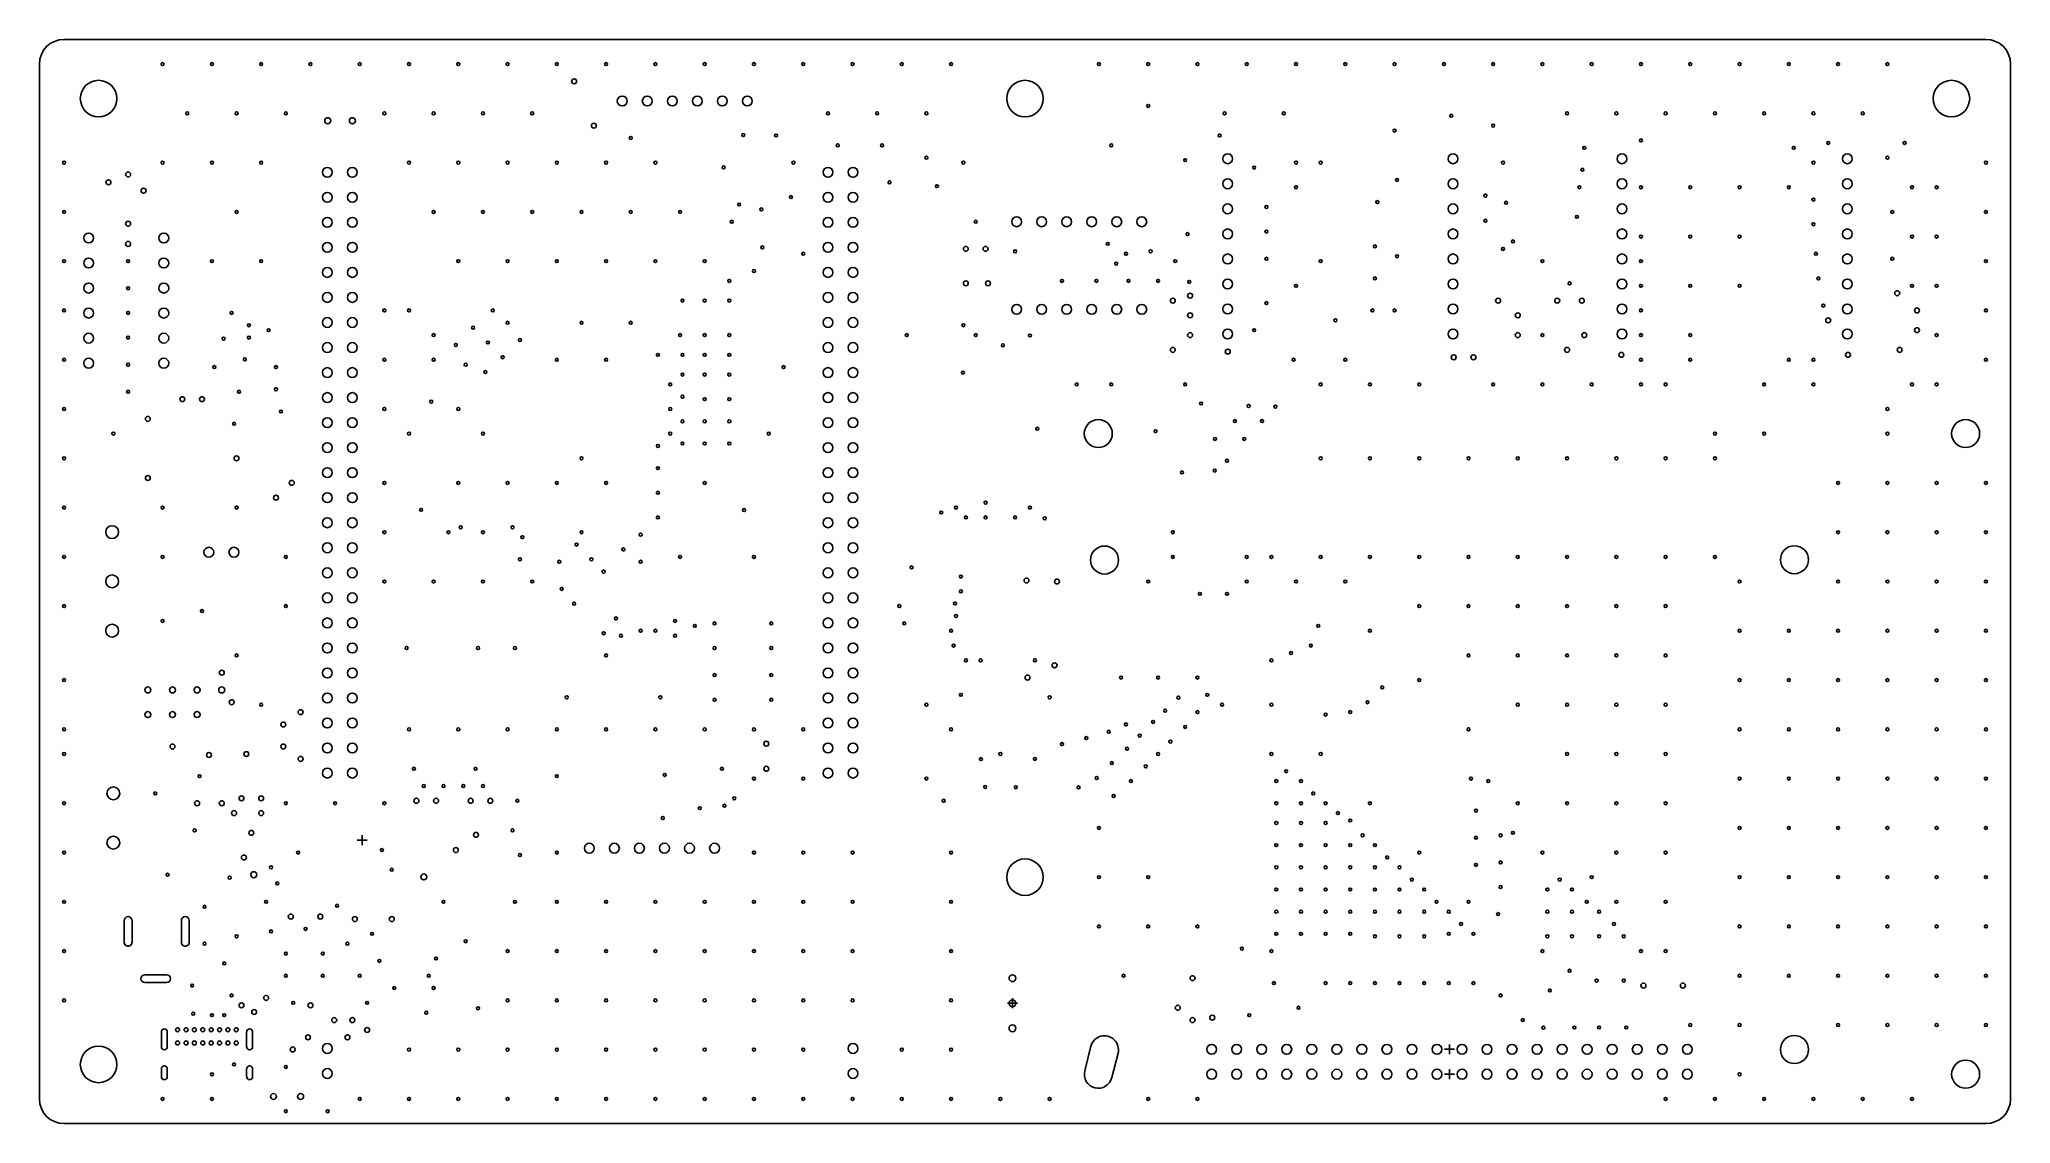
# Model space of a CAD drawing. Header units: inches. Extents: x 0 to 200, y 0 to 110.
import ezdxf

# ---------------------------------------------------------------- set-up
doc = ezdxf.new("R2010")
doc.units = ezdxf.units.IN
for name, color, linetype in [('Board', 216, 'Continuous'), ('Bottom Component Center', 56, 'Continuous'), ('Pad Holes', 156, 'Continuous'), ('Top Component Center', 76, 'Continuous'), ('Via Holes', 16, 'Continuous')]:
    doc.layers.add(name, color=color, linetype=linetype)

# ---------------------------------------------------------------- blocks, each defined once
blk = doc.blocks.new('TP_TH061_B_238')
at = {"layer": 'Pad Holes'}
blk.add_circle((0, 0), 0.305, dxfattribs=at)
blk = doc.blocks.new('TP_TH061_B_239')
at = {"layer": 'Pad Holes'}
blk.add_circle((0, 0), 0.305, dxfattribs=at)
blk = doc.blocks.new('TP_TH061_242')
at = {"layer": 'Pad Holes'}
blk.add_circle((0, 0), 0.305, dxfattribs=at)
blk = doc.blocks.new('TP_TH061_243')
at = {"layer": 'Pad Holes'}
blk.add_circle((0, 0), 0.305, dxfattribs=at)
blk = doc.blocks.new('TP_TH061_244')
at = {"layer": 'Pad Holes'}
blk.add_circle((0, 0), 0.305, dxfattribs=at)
blk = doc.blocks.new('TP_TH061_262')
at = {"layer": 'Pad Holes'}
blk.add_circle((0, 0), 0.305, dxfattribs=at)
blk = doc.blocks.new('TP_TH061_263')
at = {"layer": 'Pad Holes'}
blk.add_circle((0, 0), 0.305, dxfattribs=at)
blk = doc.blocks.new('TP_TH061_264')
at = {"layer": 'Pad Holes'}
blk.add_circle((0, 0), 0.305, dxfattribs=at)
blk = doc.blocks.new('CONN_DC_JACK_RA_265')
at = {"layer": 'Pad Holes'}
for p, q in [((1.1, 6.75), (-1.1, 6.75)), ((-1.1, 5.95), (1.1, 5.95)), ((4.4, 4.45), (4.4, 2.25)), ((5.2, 2.25), (5.2, 4.45)), ((1.1, 0.95), (-1.1, 0.95)), ((-1.1, 0.15), (1.1, 0.15))]:
    blk.add_line(p, q, dxfattribs=at)
for centre, start, end in [((-1.1, 6.35), 90, 270), ((1.1, 6.35), 270, 90), ((4.8, 4.45), 0, 180), ((4.8, 2.25), 180, 0), ((-1.1, 0.55), 90, 270), ((1.1, 0.55), 270, 90)]:
    blk.add_arc(centre, 0.4, start, end, dxfattribs=at)
blk = doc.blocks.new('CONN_TERM_BLOCK_2POS_5___M____1_267')
at = {"layer": 'Pad Holes'}
for centre in [(-2.5, 0), (2.5, 0)]:
    blk.add_circle(centre, 0.65, dxfattribs=at)
blk = doc.blocks.new('SOT_223_B_272')
at = {"layer": 'Bottom Component Center'}
for p, q in [((-0.499999, 0), (0.499999, 0)), ((0, -0.499999), (0, 0.499999))]:
    blk.add_line(p, q, dxfattribs=at)
blk = doc.blocks.new('TP_TH061_273')
at = {"layer": 'Pad Holes'}
blk.add_circle((0, 0), 0.305, dxfattribs=at)
blk = doc.blocks.new('CONN_SKT_01X08_100MIL_274')
at = {"layer": 'Pad Holes'}
for centre in [(-8.89, 0), (-6.35, 0), (-3.81, 0), (-1.27, 0), (1.27, 0), (3.81, 0), (6.35, 0), (8.89, 0)]:
    blk.add_circle(centre, 0.5, dxfattribs=at)
blk = doc.blocks.new('CONN_SKT_01X08_100MIL_275')
at = {"layer": 'Pad Holes'}
for centre in [(-8.89, 0), (-6.35, 0), (-3.81, 0), (-1.27, 0), (1.27, 0), (3.81, 0), (6.35, 0), (8.89, 0)]:
    blk.add_circle(centre, 0.5, dxfattribs=at)
blk = doc.blocks.new('CONN_SKT_01X08_100MIL_276')
at = {"layer": 'Pad Holes'}
for centre in [(-8.89, 0), (-6.35, 0), (-3.81, 0), (-1.27, 0), (1.27, 0), (3.81, 0), (6.35, 0), (8.89, 0)]:
    blk.add_circle(centre, 0.5, dxfattribs=at)
blk = doc.blocks.new('CONN_SKT_01X08_100MIL_277')
at = {"layer": 'Pad Holes'}
for centre in [(-8.89, 0), (-6.35, 0), (-3.81, 0), (-1.27, 0), (1.27, 0), (3.81, 0), (6.35, 0), (8.89, 0)]:
    blk.add_circle(centre, 0.5, dxfattribs=at)
blk = doc.blocks.new('TP_TH061_B_285')
at = {"layer": 'Pad Holes'}
blk.add_circle((0, 0), 0.305, dxfattribs=at)
blk = doc.blocks.new('TP_TH061_B_286')
at = {"layer": 'Pad Holes'}
blk.add_circle((0, 0), 0.305, dxfattribs=at)
blk = doc.blocks.new('CONN_SKT_01X06_100MIL_288')
at = {"layer": 'Pad Holes'}
for centre in [(-6.35, 0), (-3.81, 0), (-1.27, 0), (1.27, 0), (3.81, 0), (6.35, 0)]:
    blk.add_circle(centre, 0.5, dxfattribs=at)
blk = doc.blocks.new('CONN_SKT_01X06_100MIL_289')
at = {"layer": 'Pad Holes'}
for centre in [(-6.35, 0), (-3.81, 0), (-1.27, 0), (1.27, 0), (3.81, 0), (6.35, 0)]:
    blk.add_circle(centre, 0.5, dxfattribs=at)
blk = doc.blocks.new('CONN_SKT_01X06_100MIL_290')
at = {"layer": 'Pad Holes'}
for centre in [(-6.35, 0), (-3.81, 0), (-1.27, 0), (1.27, 0), (3.81, 0), (6.35, 0)]:
    blk.add_circle(centre, 0.5, dxfattribs=at)
blk = doc.blocks.new('CONN_SKT_01X06_100MIL_291')
at = {"layer": 'Pad Holes'}
for centre in [(-6.35, 0), (-3.81, 0), (-1.27, 0), (1.27, 0), (3.81, 0), (6.35, 0)]:
    blk.add_circle(centre, 0.5, dxfattribs=at)
blk = doc.blocks.new('CONN_SKT_01X06_100MIL_292')
at = {"layer": 'Pad Holes'}
for centre in [(-6.35, 0), (-3.81, 0), (-1.27, 0), (1.27, 0), (3.81, 0), (6.35, 0)]:
    blk.add_circle(centre, 0.5, dxfattribs=at)
blk = doc.blocks.new('MP_M_H____M2_5_0_45___LOOSE_FIT_295')
at = {"layer": 'Pad Holes'}
blk.add_circle((0, 0), 1.42, dxfattribs=at)
blk = doc.blocks.new('MP_M_H____M2_5_0_45___LOOSE_FIT_296')
at = {"layer": 'Pad Holes'}
blk.add_circle((0, 0), 1.42, dxfattribs=at)
blk = doc.blocks.new('P_CONN_HDR_1ROW_6POS_RA_100MIL_297')
at = {"layer": 'Pad Holes'}
for centre in [(-6.35, 0), (-3.81, 0), (-1.27, 0), (1.27, 0), (3.81, 0), (6.35, 0)]:
    blk.add_circle(centre, 0.5, dxfattribs=at)
blk = doc.blocks.new('MP_M_H_____4_40_LOOSE_FIT_310')
at = {"layer": 'Pad Holes'}
blk.add_circle((0, 0), 1.85, dxfattribs=at)
blk = doc.blocks.new('MP_M_H_____4_40_LOOSE_FIT_311')
at = {"layer": 'Pad Holes'}
blk.add_circle((0, 0), 1.85, dxfattribs=at)
blk = doc.blocks.new('MP_M_H_____4_40_LOOSE_FIT_312')
at = {"layer": 'Pad Holes'}
blk.add_circle((0, 0), 1.85, dxfattribs=at)
blk = doc.blocks.new('MP_M_H_____4_40_LOOSE_FIT_313')
at = {"layer": 'Pad Holes'}
blk.add_circle((0, 0), 1.85, dxfattribs=at)
blk = doc.blocks.new('MP_M_H_____4_40_LOOSE_FIT_314')
at = {"layer": 'Pad Holes'}
blk.add_circle((0, 0), 1.85, dxfattribs=at)
blk = doc.blocks.new('MP_M_H____M2_5_0_45___LOOSE_FIT_315')
at = {"layer": 'Pad Holes'}
blk.add_circle((0, 0), 1.42, dxfattribs=at)
blk = doc.blocks.new('MP_M_H____M2_5_0_45___LOOSE_FIT_316')
at = {"layer": 'Pad Holes'}
blk.add_circle((0, 0), 1.42, dxfattribs=at)
blk = doc.blocks.new('MP_M_H____M2_5_0_45___LOOSE_FIT_317')
at = {"layer": 'Pad Holes'}
blk.add_circle((0, 0), 1.42, dxfattribs=at)
blk = doc.blocks.new('MP_M_H____M2_5_0_45___LOOSE_FIT_318')
at = {"layer": 'Pad Holes'}
blk.add_circle((0, 0), 1.42, dxfattribs=at)
blk = doc.blocks.new('FP_USB4085_GF_A_MFG_320')
at = {"layer": 'Pad Holes'}
for p, q in [((-4.62, 3.8), (-4.62, 2.29)), ((-4.03, 2.29), (-4.03, 3.8)), ((4.02, 3.8), (4.02, 2.29)), ((4.62, 2.29), (4.62, 3.8)), ((-4.62, 0.06), (-4.62, -0.74)), ((-4.03, -0.74), (-4.03, 0.06)), ((4.02, 0.06), (4.02, -0.74)), ((4.62, -0.74), (4.62, 0.06))]:
    blk.add_line(p, q, dxfattribs=at)
for centre in [(-2.98, 4.02), (-2.12, 4.02), (-1.28, 4.02), (-0.43, 4.02), (0.43, 4.02), (1.28, 4.02), (2.12, 4.02), (2.97, 4.02), (-2.98, 2.68), (-2.12, 2.68), (-1.28, 2.68), (-0.43, 2.68), (0.43, 2.68), (1.28, 2.68), (2.12, 2.68), (2.97, 2.68)]:
    blk.add_circle(centre, 0.2, dxfattribs=at)
for centre, start, end in [((-4.33, 3.8), 0, 180), ((4.33, 3.8), 0, 180), ((-4.33, 2.29), 180, 0), ((4.33, 2.29), 180, 0), ((-4.33, 0.06), 0, 180), ((4.33, 0.06), 0, 180), ((-4.33, -0.74), 180, 0), ((4.33, -0.74), 180, 0)]:
    blk.add_arc(centre, 0.3, start, end, dxfattribs=at)
blk = doc.blocks.new('CONN_HDR_2POS_100MILS_TH_323')
at = {"layer": 'Pad Holes'}
for centre in [(-1.27, 0), (1.27, 0)]:
    blk.add_circle(centre, 0.5, dxfattribs=at)
blk = doc.blocks.new('TP_TH061_339')
at = {"layer": 'Pad Holes'}
blk.add_circle((0, 0), 0.305, dxfattribs=at)
blk = doc.blocks.new('CONN_TERM_BLOCK_3POS_5___M____1_343')
at = {"layer": 'Pad Holes'}
for centre in [(-5, 0), (0, 0), (5, 0)]:
    blk.add_circle(centre, 0.65, dxfattribs=at)
blk = doc.blocks.new('R_POT_TH_TOP_344')
at = {"layer": 'Pad Holes'}
for centre in [(0.01, 2.54), (0.01, 0), (0.01, -2.54)]:
    blk.add_circle(centre, 0.35, dxfattribs=at)
at = {"layer": 'Top Component Center'}
for p, q in [((0.5, 0), (-0.5, 0)), ((0, 0.5), (0, -0.5))]:
    blk.add_line(p, q, dxfattribs=at)
blk = doc.blocks.new('CONN_SKT_20POS_100MIL_345')
at = {"layer": 'Pad Holes'}
for centre in [(-24.13, 0), (-21.59, 0), (-19.05, 0), (-16.51, 0), (-13.97, 0), (-11.43, 0), (-8.89, 0), (-6.35, 0), (-3.81, 0), (-1.27, 0), (1.27, 0), (3.81, 0), (6.35, 0), (8.89, 0), (11.43, 0), (13.97, 0), (16.51, 0), (19.05, 0), (21.59, 0), (24.13, 0)]:
    blk.add_circle(centre, 0.5, dxfattribs=at)
at = {"layer": 'Top Component Center'}
for p, q in [((0.5, 0), (-0.5, 0)), ((0, 0.5), (0, -0.5))]:
    blk.add_line(p, q, dxfattribs=at)
blk = doc.blocks.new('CONN_SKT_20POS_100MIL_346')
at = {"layer": 'Pad Holes'}
for centre in [(-24.13, 0), (-21.59, 0), (-19.05, 0), (-16.51, 0), (-13.97, 0), (-11.43, 0), (-8.89, 0), (-6.35, 0), (-3.81, 0), (-1.27, 0), (1.27, 0), (3.81, 0), (6.35, 0), (8.89, 0), (11.43, 0), (13.97, 0), (16.51, 0), (19.05, 0), (21.59, 0), (24.13, 0)]:
    blk.add_circle(centre, 0.5, dxfattribs=at)
at = {"layer": 'Top Component Center'}
for p, q in [((-0.5, 0), (0.5, 0)), ((0, -0.5), (0, 0.5))]:
    blk.add_line(p, q, dxfattribs=at)
blk = doc.blocks.new('TP_TH061_347')
at = {"layer": 'Pad Holes'}
blk.add_circle((0, 0), 0.305, dxfattribs=at)
blk = doc.blocks.new('CONN_HEAD02X25_100MIL_350')
at = {"layer": 'Pad Holes'}
for centre in [(-30.48, 1.27), (-27.94, 1.27), (-25.4, 1.27), (-22.86, 1.27), (-20.32, 1.27), (-17.78, 1.27), (-15.24, 1.27), (-12.7, 1.27), (-10.16, 1.27), (-7.62, 1.27), (-5.08, 1.27), (-2.54, 1.27), (0, 1.27), (2.54, 1.27), (5.08, 1.27), (7.62, 1.27), (10.16, 1.27), (12.7, 1.27), (15.24, 1.27), (17.78, 1.27), (20.32, 1.27), (22.86, 1.27), (25.4, 1.27), (27.94, 1.27), (30.48, 1.27), (-30.48, -1.27), (-27.94, -1.27), (-25.4, -1.27), (-22.86, -1.27), (-20.32, -1.27), (-17.78, -1.27), (-15.24, -1.27), (-12.7, -1.27), (-10.16, -1.27), (-7.62, -1.27), (-5.08, -1.27), (-2.54, -1.27), (0, -1.27), (2.54, -1.27), (5.08, -1.27), (7.62, -1.27), (10.16, -1.27), (12.7, -1.27), (15.24, -1.27), (17.78, -1.27), (20.32, -1.27), (22.86, -1.27), (25.4, -1.27), (27.94, -1.27), (30.48, -1.27)]:
    blk.add_circle(centre, 0.5, dxfattribs=at)
blk = doc.blocks.new('CONN_HEAD02X25_100MIL_351')
at = {"layer": 'Pad Holes'}
for centre in [(-30.48, 1.27), (-27.94, 1.27), (-25.4, 1.27), (-22.86, 1.27), (-20.32, 1.27), (-17.78, 1.27), (-15.24, 1.27), (-12.7, 1.27), (-10.16, 1.27), (-7.62, 1.27), (-5.08, 1.27), (-2.54, 1.27), (0, 1.27), (2.54, 1.27), (5.08, 1.27), (7.62, 1.27), (10.16, 1.27), (12.7, 1.27), (15.24, 1.27), (17.78, 1.27), (20.32, 1.27), (22.86, 1.27), (25.4, 1.27), (27.94, 1.27), (30.48, 1.27), (-30.48, -1.27), (-27.94, -1.27), (-25.4, -1.27), (-22.86, -1.27), (-20.32, -1.27), (-17.78, -1.27), (-15.24, -1.27), (-12.7, -1.27), (-10.16, -1.27), (-7.62, -1.27), (-5.08, -1.27), (-2.54, -1.27), (0, -1.27), (2.54, -1.27), (5.08, -1.27), (7.62, -1.27), (10.16, -1.27), (12.7, -1.27), (15.24, -1.27), (17.78, -1.27), (20.32, -1.27), (22.86, -1.27), (25.4, -1.27), (27.94, -1.27), (30.48, -1.27)]:
    blk.add_circle(centre, 0.5, dxfattribs=at)
blk = doc.blocks.new('CONN_SKT_2POS_100MILS_TH_352')
at = {"layer": 'Pad Holes'}
for centre in [(-1.27, 0), (1.27, 0)]:
    blk.add_circle(centre, 0.5, dxfattribs=at)
blk = doc.blocks.new('CONN_SKT_2POS_100MILS_TH_353')
at = {"layer": 'Pad Holes'}
for centre in [(-1.27, 0), (1.27, 0)]:
    blk.add_circle(centre, 0.5, dxfattribs=at)

msp = doc.modelspace()

# ---------------------------------------------------------------- linework, layer by layer
at = {"layer": 'Board'}
for p, q in [((2.5, 110), (197.5, 110)), ((0, 107.5), (0, 2.5)), ((200, 2.5), (200, 107.5)), ((2.5, 0), (197.5, 0))]:
    msp.add_line(p, q, dxfattribs=at)
for centre, start, end in [((2.5, 107.5), 90, 180), ((197.5, 107.5), 0, 90), ((2.5, 2.5), 180, 270), ((197.5, 2.5), 270, 0)]:
    msp.add_arc(centre, 2.5, start, end, dxfattribs=at)
at = {"layer": 'Pad Holes'}
for p, q in [((106.68, 7.84), (106.06, 5.36)), ((108.82, 4.66), (109.44, 7.14))]:
    msp.add_line(p, q, dxfattribs=at)
for centre, start, end in [((108.06, 7.49), 345.8, 165.8), ((107.44, 5.01), 165.8, 345.8)]:
    msp.add_arc(centre, 1.42, start, end, dxfattribs=at)
at = {"layer": 'Via Holes'}
for centre, radius in [((12.5, 107.5), 0.15), ((17.5, 107.5), 0.15), ((22.5, 107.5), 0.15), ((27.5, 107.5), 0.15), ((32.5, 107.5), 0.15), ((37.5, 107.5), 0.15), ((42.5, 107.5), 0.15), ((47.5, 107.5), 0.15), ((52.5, 107.5), 0.15), ((57.5, 107.5), 0.15), ((62.5, 107.5), 0.15), ((67.5, 107.5), 0.15), ((72.5, 107.5), 0.15), ((77.5, 107.5), 0.15), ((82.5, 107.5), 0.15), ((87.5, 107.5), 0.15), ((92.5, 107.5), 0.15), ((107.5, 107.5), 0.15), ((112.5, 107.5), 0.15), ((117.5, 107.5), 0.15), ((122.5, 107.5), 0.15), ((127.5, 107.5), 0.15), ((132.5, 107.5), 0.15), ((137.5, 107.5), 0.15), ((142.5, 107.5), 0.15), ((147.5, 107.5), 0.15), ((152.5, 107.5), 0.15), ((157.5, 107.5), 0.15), ((162.5, 107.5), 0.15), ((167.5, 107.5), 0.15), ((172.5, 107.5), 0.15), ((177.5, 107.5), 0.15), ((182.5, 107.5), 0.15), ((187.5, 107.5), 0.15), ((54.25, 105.75), 0.25), ((15, 102.5), 0.15), ((20, 102.5), 0.15), ((25, 102.5), 0.15), ((35, 102.5), 0.15), ((40, 102.5), 0.15), ((45, 102.5), 0.15), ((50, 102.5), 0.15), ((80, 102.5), 0.15), ((85, 102.5), 0.15), ((90, 102.5), 0.15), ((112.5, 103.25), 0.15), ((120.25, 102.5), 0.15), ((126.25, 102.5), 0.15), ((143.25, 102.25), 0.15), ((155, 102.5), 0.15), ((160, 102.5), 0.15), ((165, 102.5), 0.15), ((170, 102.5), 0.15), ((175, 102.5), 0.15), ((180, 102.5), 0.15), ((185, 102.5), 0.15), ((56.25, 101.25), 0.25), ((60, 100), 0.15), ((71.41, 100.3), 0.15), ((74.75, 100.25), 0.15), ((119.75, 100.25), 0.15), ((137.5, 100.75), 0.15), ((147.5, 101.25), 0.15), ((81, 99.25), 0.15), ((85.5, 99.25), 0.15), ((90, 98), 0.15), ((108.75, 99.25), 0.15), ((156.75, 99), 0.15), ((162.5, 99.75), 0.15), ((178, 99), 0.15), ((181.5, 99.5), 0.15), ((187.5, 98), 0.15), ((189.25, 99.5), 0.15), ((2.5, 97.5), 0.15), ((9, 96.3), 0.25), ((12.5, 97.5), 0.15), ((17.5, 97.5), 0.15), ((22.5, 97.5), 0.15), ((37.5, 97.5), 0.15), ((42.5, 97.5), 0.15), ((47.5, 97.5), 0.15), ((52.5, 97.5), 0.15), ((57.5, 97.5), 0.15), ((62.5, 97.5), 0.15), ((69.42, 97.02), 0.15), ((76.5, 97.5), 0.15), ((93.75, 97.5), 0.15), ((116.25, 97.75), 0.15), ((123.25, 97), 0.15), ((127.5, 97.5), 0.15), ((130, 97.5), 0.15), ((148.5, 97.5), 0.15), ((156.56, 96.78), 0.15), ((180, 97.5), 0.15), ((197.5, 97.5), 0.15), ((7, 95.5), 0.25), ((10.57, 94.66), 0.25), ((76.25, 94), 0.15), ((86.25, 95.5), 0.15), ((91.07, 95.11), 0.15), ((127.5, 95), 0.15), ((137.75, 95.75), 0.15), ((146.71, 94.15), 0.15), ((156.25, 95), 0.15), ((162.5, 95), 0.15), ((167.5, 95), 0.15), ((172.5, 95), 0.15), ((177.5, 95), 0.15), ((190, 95), 0.15), ((192.5, 95), 0.15), ((2.5, 92.5), 0.15), ((20, 92.5), 0.15), ((40, 92.5), 0.15), ((45, 92.5), 0.15), ((50, 92.5), 0.15), ((55, 92.5), 0.15), ((60, 92.5), 0.15), ((65, 92.5), 0.15), ((71, 93.25), 0.15), ((73.25, 92.75), 0.15), ((124.5, 93), 0.15), ((135.75, 93.5), 0.15), ((148.81, 93.43), 0.15), ((156, 92), 0.15), ((180, 93.75), 0.15), ((188, 92.5), 0.15), ((197.5, 92.5), 0.15), ((9, 91.3), 0.25), ((70.25, 91.5), 0.15), ((95, 91.5), 0.15), ((116.5, 90.25), 0.15), ((124.5, 90.5), 0.15), ((146.72, 91.6), 0.15), ((162.5, 90), 0.15), ((167.5, 90), 0.15), ((172.5, 90), 0.15), ((180, 91.25), 0.15), ((190, 90), 0.15), ((192.5, 90), 0.15), ((9, 89.25), 0.25), ((73.35, 88.9), 0.15), ((77.5, 88.25), 0.15), ((94, 88.75), 0.25), ((96, 88.75), 0.25), ((99, 88.5), 0.15), ((108.4, 89.26), 0.15), ((110.25, 88.25), 0.15), ((112.75, 88.5), 0.15), ((135.5, 89), 0.15), ((137.75, 88), 0.15), ((148.5, 88.75), 0.15), ((149.5, 89.5), 0.15), ((180.25, 88.25), 0.15), ((2.5, 87.5), 0.15), ((9, 87.5), 0.15), ((17.5, 87.5), 0.15), ((22.5, 87.5), 0.15), ((42.5, 87.5), 0.15), ((47.5, 87.5), 0.15), ((52.5, 87.5), 0.15), ((57.5, 87.5), 0.15), ((62.5, 87.5), 0.15), ((67.5, 87.5), 0.15), ((72.5, 86.5), 0.15), ((109.25, 87.25), 0.15), ((115.25, 87.5), 0.15), ((124.5, 87.75), 0.15), ((130, 87.5), 0.15), ((152.5, 87.5), 0.15), ((162.5, 87.5), 0.15), ((188, 87.75), 0.15), ((197.5, 87.5), 0.15), ((9, 84.75), 0.15), ((70, 85.5), 0.15), ((94, 85.25), 0.25), ((96.25, 85.25), 0.25), ((103.75, 85.5), 0.15), ((107.25, 85.5), 0.15), ((110.5, 85.5), 0.15), ((113.5, 85.5), 0.15), ((116.75, 84), 0.25), ((116.66, 85.4), 0.15), ((127.5, 85), 0.15), ((135.5, 85.75), 0.15), ((155.25, 85.25), 0.15), ((162.5, 85), 0.15), ((167.5, 85), 0.15), ((172.5, 85), 0.15), ((180.5, 85.75), 0.15), ((188.5, 84.25), 0.25), ((190, 85), 0.15), ((192.5, 85), 0.15), ((2.5, 82.5), 0.15), ((9, 82.25), 0.15), ((19.5, 82.25), 0.15), ((35, 82.5), 0.15), ((37.5, 82.5), 0.15), ((46, 82.5), 0.15), ((65.25, 83.5), 0.15), ((67.5, 83.5), 0.15), ((70, 83.5), 0.15), ((115, 83.5), 0.25), ((116.75, 82), 0.25), ((124.5, 83.25), 0.15), ((135.25, 82.5), 0.15), ((137.5, 82.5), 0.15), ((148, 83.5), 0.25), ((150, 82), 0.25), ((154, 83.5), 0.25), ((156.5, 83.5), 0.25), ((162.5, 82.5), 0.15), ((181, 83), 0.15), ((190.5, 82.5), 0.25), ((197.5, 82.5), 0.15), ((21.25, 81), 0.15), ((23.25, 80.5), 0.15), ((40, 80), 0.15), ((44, 80.75), 0.15), ((47.5, 81.25), 0.15), ((55, 81.25), 0.15), ((60, 81.25), 0.15), ((65, 80), 0.15), ((67.5, 80), 0.15), ((70, 80), 0.15), ((88, 80), 0.15), ((93.75, 81), 0.15), ((95, 80), 0.15), ((100.5, 79.96), 0.15), ((116.75, 80), 0.25), ((123.25, 80.5), 0.15), ((131.5, 81.5), 0.15), ((150, 80), 0.25), ((152.5, 80), 0.15), ((156.75, 80), 0.25), ((162.5, 80), 0.15), ((167.5, 80), 0.15), ((181.5, 81.5), 0.25), ((190.5, 80.5), 0.25), ((192.5, 80), 0.15), ((9, 79.75), 0.15), ((18.68, 79.64), 0.15), ((21.25, 79.75), 0.15), ((42.25, 79), 0.15), ((45.5, 79.25), 0.15), ((48.75, 79.5), 0.15), ((62.75, 78), 0.15), ((65.25, 78), 0.15), ((67.5, 78), 0.15), ((70, 78), 0.15), ((97.75, 78.96), 0.15), ((115, 78.5), 0.25), ((120.57, 78.32), 0.25), ((155, 78.5), 0.25), ((160.5, 78), 0.25), ((183.5, 78), 0.25), ((188.75, 78.5), 0.25), ((2.5, 77.5), 0.15), ((9, 77), 0.15), ((17.75, 76.75), 0.15), ((20.84, 77.54), 0.15), ((24, 76.75), 0.15), ((35, 77.5), 0.15), ((40, 77.5), 0.15), ((43.25, 77), 0.15), ((45.25, 76.25), 0.15), ((47, 77.75), 0.15), ((52.5, 77.5), 0.15), ((57.5, 77.5), 0.15), ((65.25, 76), 0.15), ((67.5, 76), 0.15), ((70, 76), 0.15), ((75.5, 76.75), 0.15), ((93.7, 76.2), 0.15), ((127.25, 77.5), 0.15), ((132.5, 77.5), 0.15), ((143.5, 77.75), 0.25), ((145.5, 77.75), 0.25), ((162.5, 77.5), 0.15), ((167.5, 77.5), 0.15), ((177.5, 77.5), 0.15), ((180, 77.5), 0.15), ((197.5, 77.5), 0.15), ((9, 74.25), 0.15), ((20.25, 74.25), 0.15), ((24, 74.5), 0.15), ((64, 75), 0.15), ((105.25, 75), 0.15), ((108.75, 75), 0.15), ((116.25, 75), 0.15), ((130, 75), 0.15), ((135, 75), 0.15), ((140, 75), 0.15), ((147.5, 75), 0.15), ((152.5, 75), 0.15), ((157.5, 75), 0.15), ((162.5, 75), 0.15), ((165, 75), 0.15), ((175, 75), 0.15), ((180, 75), 0.15), ((190, 75), 0.15), ((192.5, 75), 0.15), ((2.5, 72.5), 0.15), ((14.5, 73.5), 0.25), ((16.5, 73.5), 0.25), ((24.5, 72.25), 0.15), ((35, 72.5), 0.15), ((39.75, 73.25), 0.15), ((42.5, 72.5), 0.15), ((64, 72.5), 0.15), ((65.25, 73.75), 0.15), ((67.5, 73.5), 0.15), ((70, 73.5), 0.15), ((117.87, 73.06), 0.15), ((122.69, 72.81), 0.15), ((125.41, 72.74), 0.15), ((187.5, 72.5), 0.15), ((7.5, 70), 0.15), ((11, 71.5), 0.25), ((19.75, 71), 0.15), ((37.5, 70), 0.15), ((45, 70), 0.15), ((64, 70), 0.15), ((65.25, 71.25), 0.15), ((67.5, 71.25), 0.15), ((70, 71.25), 0.15), ((74, 70), 0.15), ((101.25, 70.5), 0.15), ((113.25, 70.25), 0.15), ((121.3, 71.27), 0.15), ((124.05, 71.28), 0.15), ((170, 70), 0.15), ((175, 70), 0.15), ((187.5, 70), 0.15), ((62.75, 68.75), 0.15), ((65.25, 69), 0.15), ((67.5, 69), 0.15), ((70, 69), 0.15), ((119.28, 69.47), 0.15), ((122.24, 69.47), 0.15), ((2.5, 67.5), 0.15), ((20, 67.5), 0.25), ((55, 67.5), 0.15), ((62.75, 66.5), 0.15), ((115.92, 66.07), 0.15), ((119.25, 66.25), 0.15), ((120.5, 67.25), 0.15), ((130, 67.5), 0.15), ((135, 67.5), 0.15), ((140, 67.5), 0.15), ((145, 67.5), 0.15), ((150, 67.5), 0.15), ((155, 67.5), 0.15), ((160, 67.5), 0.15), ((165, 67.5), 0.15), ((170, 67.5), 0.15), ((11, 65.5), 0.25), ((25.6, 65.01), 0.25), ((35, 65), 0.15), ((42.5, 65), 0.15), ((47.5, 65), 0.15), ((52.5, 65), 0.15), ((57.5, 65), 0.15), ((62.75, 64), 0.15), ((67.5, 65), 0.15), ((182.5, 65), 0.15), ((187.5, 65), 0.15), ((192.5, 65), 0.15), ((197.5, 65), 0.15), ((2.5, 62.5), 0.15), ((12.5, 62.5), 0.15), ((20, 62.5), 0.15), ((24, 63.5), 0.25), ((38.73, 62.27), 0.15), ((71.5, 62.25), 0.15), ((91.5, 62), 0.15), ((93, 62.5), 0.15), ((96, 63), 0.15), ((100.5, 62.5), 0.15), ((35, 60), 0.15), ((41.5, 60), 0.15), ((42.75, 60.5), 0.15), ((45, 60), 0.15), ((48, 60.5), 0.15), ((55, 60), 0.15), ((62.75, 61.5), 0.15), ((94, 61.5), 0.15), ((96, 61.5), 0.15), ((99, 61.5), 0.15), ((102, 61.41), 0.15), ((115, 60), 0.15), ((182.5, 60), 0.15), ((187.5, 60), 0.15), ((192.5, 60), 0.15), ((197.5, 60), 0.15), ((49, 59.5), 0.15), ((54.5, 58.75), 0.15), ((59.25, 58.25), 0.15), ((61, 59.75), 0.15), ((2.5, 57.5), 0.15), ((12.5, 57.5), 0.15), ((25, 57.5), 0.15), ((48.75, 57.25), 0.15), ((52.75, 57), 0.15), ((56, 57.25), 0.15), ((57.25, 56), 0.15), ((61, 57), 0.15), ((65, 57.5), 0.15), ((72.5, 57.5), 0.15), ((88.49, 56.43), 0.15), ((115, 57.5), 0.15), ((122.5, 57.5), 0.15), ((125, 57.5), 0.15), ((130, 57.5), 0.15), ((135, 57.5), 0.15), ((140, 57.5), 0.15), ((145, 57.5), 0.15), ((150, 57.5), 0.15), ((155, 57.5), 0.15), ((160, 57.5), 0.15), ((165, 57.5), 0.15), ((170, 57.5), 0.15), ((35, 55), 0.15), ((40, 55), 0.15), ((45, 55), 0.15), ((50, 55), 0.15), ((53, 54.25), 0.15), ((93.5, 55.5), 0.15), ((93.5, 54), 0.15), ((100.15, 55.1), 0.25), ((103.25, 55), 0.25), ((112.5, 55), 0.15), ((122.5, 55), 0.15), ((127.5, 55), 0.15), ((132.5, 55), 0.15), ((172.5, 55), 0.15), ((182.5, 55), 0.15), ((187.5, 55), 0.15), ((192.5, 55), 0.15), ((197.5, 55), 0.15), ((2.5, 52.5), 0.15), ((16.5, 52), 0.15), ((25, 52.5), 0.15), ((54.25, 52.75), 0.15), ((87.25, 52.5), 0.15), ((92.9, 52.77), 0.15), ((117.75, 53.75), 0.15), ((120.5, 53.75), 0.15), ((140, 52.5), 0.15), ((145, 52.5), 0.15), ((150, 52.5), 0.15), ((155, 52.5), 0.15), ((160, 52.5), 0.15), ((165, 52.5), 0.15), ((12.5, 51), 0.15), ((58.5, 51.25), 0.15), ((61, 50), 0.15), ((62.5, 50), 0.15), ((64.5, 51), 0.15), ((66.5, 50.5), 0.15), ((68.5, 50.75), 0.15), ((74.25, 50.75), 0.15), ((87.75, 50.75), 0.15), ((92.5, 50), 0.15), ((93, 51.5), 0.15), ((129.75, 50.5), 0.15), ((135, 50), 0.15), ((172.5, 50), 0.15), ((177.5, 50), 0.15), ((182.5, 50), 0.15), ((187.5, 50), 0.15), ((192.5, 50), 0.15), ((197.5, 50), 0.15), ((37.25, 48.25), 0.15), ((44.5, 48.25), 0.15), ((48.25, 48.25), 0.15), ((57.25, 49.75), 0.15), ((59, 49.5), 0.15), ((64.5, 49.5), 0.15), ((68.5, 48.25), 0.15), ((74.25, 48.25), 0.15), ((92.75, 48.5), 0.15), ((129, 48.5), 0.15), ((20, 47.5), 0.15), ((57.5, 47.5), 0.15), ((94, 47), 0.15), ((95.5, 47), 0.15), ((101, 47), 0.15), ((103, 46.5), 0.25), ((125, 47), 0.15), ((127, 47.75), 0.15), ((145, 47.5), 0.15), ((150, 47.5), 0.15), ((155, 47.5), 0.15), ((160, 47.5), 0.15), ((165, 47.5), 0.15), ((2.5, 45), 0.15), ((18.5, 45.75), 0.25), ((68.5, 45.5), 0.15), ((74.25, 45.5), 0.15), ((100.25, 45.25), 0.25), ((109.75, 45.25), 0.15), ((113.5, 45.25), 0.15), ((117.5, 45.25), 0.15), ((136.25, 44.25), 0.15), ((140, 45), 0.15), ((172.5, 45), 0.15), ((177.5, 45), 0.15), ((182.5, 45), 0.15), ((187.5, 45), 0.15), ((192.5, 45), 0.15), ((197.5, 45), 0.15), ((19.5, 42.75), 0.25), ((22.5, 42.5), 0.15), ((53.5, 43.25), 0.15), ((63, 43.25), 0.15), ((68.5, 43), 0.15), ((74.25, 43), 0.15), ((90, 42.5), 0.15), ((93.5, 43.5), 0.15), ((102.5, 43.25), 0.15), ((114.22, 41.89), 0.15), ((115.57, 43.21), 0.15), ((118.5, 43.5), 0.15), ((120, 42.5), 0.15), ((125, 42.5), 0.15), ((134.75, 42.75), 0.15), ((150, 42.5), 0.15), ((155, 42.5), 0.15), ((160, 42.5), 0.15), ((165, 42.5), 0.15), ((2.5, 40), 0.15), ((24.75, 40.49), 0.25), ((26.5, 41.74), 0.25), ((37.5, 40), 0.15), ((42.5, 40), 0.15), ((47.5, 40), 0.15), ((52.5, 40), 0.15), ((57.5, 40), 0.15), ((62.5, 40), 0.15), ((67.5, 40), 0.15), ((72.5, 40), 0.15), ((77.5, 40), 0.15), ((92.5, 40), 0.15), ((110.25, 40.5), 0.15), ((113, 40.75), 0.15), ((116.25, 40.25), 0.15), ((117.5, 41.75), 0.15), ((130.5, 41.5), 0.15), ((133, 41.75), 0.15), ((145, 40), 0.15), ((172.5, 40), 0.15), ((177.5, 40), 0.15), ((182.5, 40), 0.15), ((187.5, 40), 0.15), ((192.5, 40), 0.15), ((197.5, 40), 0.15), ((13.5, 38.25), 0.25), ((24.75, 38.25), 0.25), ((73.75, 38.54), 0.25), ((103.75, 38.5), 0.15), ((106.22, 39.11), 0.15), ((108.5, 39.75), 0.15), ((110.35, 38.03), 0.15), ((111.64, 39.36), 0.15), ((114.75, 38.75), 0.15), ((2.5, 37.5), 0.15), ((17.2, 37.4), 0.25), ((21, 37.5), 0.25), ((26.5, 37), 0.25), ((38, 36), 0.15), ((44.25, 36), 0.15), ((69.25, 36), 0.15), ((73.75, 36), 0.25), ((95.53, 36.98), 0.15), ((97.5, 37.5), 0.15), ((101, 37), 0.15), ((108.81, 36.57), 0.15), ((112.25, 36.25), 0.15), ((113.5, 37.5), 0.15), ((125, 37.5), 0.15), ((130, 37.5), 0.15), ((155, 37.5), 0.15), ((160, 37.5), 0.15), ((165, 37.5), 0.15), ((16.25, 35.25), 0.15), ((39, 34.25), 0.15), ((41, 34.25), 0.15), ((43, 34.25), 0.15), ((45, 34.25), 0.15), ((52.5, 35.25), 0.15), ((63.45, 35.38), 0.15), ((72.5, 35), 0.15), ((77.5, 35), 0.15), ((90, 35), 0.15), ((95.96, 34.15), 0.15), ((99.07, 34.13), 0.15), ((105.44, 34.11), 0.15), ((107.28, 35.06), 0.15), ((110.75, 34.75), 0.15), ((125.5, 34.75), 0.15), ((126.5, 35.75), 0.15), ((128, 34.75), 0.15), ((145.25, 35), 0.15), ((147, 34.75), 0.15), ((172.5, 35), 0.15), ((177.5, 35), 0.15), ((182.5, 35), 0.15), ((187.5, 35), 0.15), ((192.5, 35), 0.15), ((197.5, 35), 0.15), ((2.5, 32.5), 0.15), ((11.75, 33.5), 0.15), ((16, 32.5), 0.25), ((18.5, 32.5), 0.25), ((20.5, 33), 0.25), ((22.5, 33), 0.25), ((25, 32.5), 0.15), ((30, 32.5), 0.15), ((35, 32.5), 0.15), ((38.25, 32.75), 0.25), ((40.25, 32.75), 0.25), ((43.75, 32.75), 0.25), ((45.75, 32.75), 0.25), ((48.5, 32.75), 0.15), ((67, 32), 0.15), ((69.5, 32.25), 0.15), ((70.5, 33), 0.15), ((91.75, 32.75), 0.15), ((109, 33.25), 0.15), ((125.5, 32.5), 0.15), ((128, 32.5), 0.15), ((129.25, 33.5), 0.15), ((130.5, 32.5), 0.15), ((135, 32.5), 0.15), ((150, 32.5), 0.15), ((155, 32.5), 0.15), ((160, 32.5), 0.15), ((165, 32.5), 0.15), ((19.75, 31.5), 0.25), ((22.5, 31.5), 0.25), ((63.25, 31), 0.15), ((107.5, 30), 0.15), ((125.5, 30.5), 0.15), ((128, 30.5), 0.15), ((130.5, 30.5), 0.15), ((131.75, 31.5), 0.15), ((133, 30.75), 0.15), ((145.75, 31.75), 0.15), ((172.5, 30), 0.15), ((177.5, 30), 0.15), ((182.5, 30), 0.15), ((187.5, 30), 0.15), ((192.5, 30), 0.15), ((197.5, 30), 0.15), ((15.75, 29.75), 0.15), ((21.5, 29.5), 0.25), ((44.3, 29.3), 0.25), ((48, 29.75), 0.15), ((125.5, 28.25), 0.15), ((128, 28.25), 0.15), ((130.5, 28.25), 0.15), ((133, 28.25), 0.15), ((134.25, 29.25), 0.15), ((135.5, 28.25), 0.15), ((145.75, 29), 0.15), ((148.25, 29.25), 0.15), ((149.5, 29.5), 0.15), ((2.5, 27.5), 0.15), ((20.75, 27), 0.25), ((23.5, 26), 0.15), ((26.25, 27.5), 0.15), ((34.75, 27.75), 0.15), ((42.25, 27.75), 0.25), ((48.75, 27.25), 0.15), ((52.5, 27.5), 0.15), ((72.5, 27.5), 0.15), ((77.5, 27.5), 0.15), ((82.5, 27.5), 0.15), ((92.5, 27.5), 0.15), ((125.5, 26), 0.15), ((128, 26), 0.15), ((130.5, 26), 0.15), ((133, 26), 0.15), ((135.5, 26), 0.15), ((136.75, 27), 0.15), ((138, 26), 0.15), ((140, 27.5), 0.15), ((145.75, 26.25), 0.15), ((148.25, 26.5), 0.15), ((152.5, 27.5), 0.15), ((160, 27.5), 0.15), ((165, 27.5), 0.15), ((13, 25.25), 0.15), ((19.3, 24.95), 0.15), ((24.13, 24.37), 0.15), ((35.75, 25.75), 0.15), ((107.5, 25), 0.15), ((112.5, 25), 0.15), ((139.25, 24.75), 0.15), ((148.25, 24), 0.15), ((154.25, 24.75), 0.15), ((157.5, 25), 0.15), ((172.5, 25), 0.15), ((177.5, 25), 0.15), ((182.5, 25), 0.15), ((187.5, 25), 0.15), ((192.5, 25), 0.15), ((197.5, 25), 0.15), ((2.5, 22.5), 0.15), ((16.75, 22), 0.15), ((23, 22.5), 0.15), ((30.2, 22.1), 0.15), ((41, 22.5), 0.15), ((48.25, 22.5), 0.15), ((52.5, 22.5), 0.15), ((57.5, 22.5), 0.15), ((62.5, 22.5), 0.15), ((67.5, 22.5), 0.15), ((72.5, 22.5), 0.15), ((77.5, 22.5), 0.15), ((82.5, 22.5), 0.15), ((92.5, 22.5), 0.15), ((125.5, 23.75), 0.15), ((128, 23.75), 0.15), ((130.5, 23.75), 0.15), ((133, 23.75), 0.15), ((135.5, 23.75), 0.15), ((138, 23.75), 0.15), ((140.5, 23.75), 0.15), ((141.75, 22.5), 0.15), ((145, 22.5), 0.15), ((153, 23.75), 0.15), ((155.5, 23.75), 0.15), ((157, 22.5), 0.15), ((160, 22.5), 0.15), ((165, 22.5), 0.15), ((25.5, 21), 0.25), ((28.5, 21), 0.25), ((32, 20.75), 0.25), ((35.75, 20.75), 0.25), ((107.5, 20), 0.15), ((112.5, 20), 0.15), ((117.5, 20), 0.15), ((125.5, 21.5), 0.15), ((128, 21.5), 0.15), ((130.5, 21.5), 0.15), ((133, 21.5), 0.15), ((135.5, 21.5), 0.15), ((138, 21.5), 0.15), ((140.5, 21.5), 0.15), ((143, 21.5), 0.15), ((144.25, 20.25), 0.15), ((148, 21.25), 0.15), ((153, 21.5), 0.15), ((155.5, 21.5), 0.15), ((158.25, 21.5), 0.15), ((159.75, 20.25), 0.15), ((172.5, 20), 0.15), ((177.5, 20), 0.15), ((182.5, 20), 0.15), ((187.5, 20), 0.15), ((192.5, 20), 0.15), ((197.5, 20), 0.15), ((16.75, 18.25), 0.15), ((20, 19), 0.15), ((23.5, 19.5), 0.15), ((27, 19.75), 0.15), ((31.25, 18.25), 0.15), ((33.75, 19.25), 0.15), ((43.25, 18.5), 0.15), ((125.5, 19.25), 0.15), ((128, 19.25), 0.15), ((130.5, 19.25), 0.15), ((133, 19.25), 0.15), ((135.5, 19), 0.15), ((138, 19), 0.15), ((140.5, 19), 0.15), ((143, 19.25), 0.15), ((145.5, 19.25), 0.15), ((153, 19), 0.15), ((155.5, 19), 0.15), ((158.25, 19), 0.15), ((160.75, 19), 0.15), ((2.5, 17.5), 0.15), ((18.75, 16.25), 0.15), ((25, 17.25), 0.15), ((28.75, 17.25), 0.15), ((34.5, 16.5), 0.15), ((40.25, 16.75), 0.15), ((47.5, 17.5), 0.15), ((52.5, 17.5), 0.15), ((57.5, 17.5), 0.15), ((62.5, 17.5), 0.15), ((67.5, 17.5), 0.15), ((72.5, 17.5), 0.15), ((77.5, 17.5), 0.15), ((82.5, 17.5), 0.15), ((92.5, 17.5), 0.15), ((122, 17.75), 0.15), ((125, 17.5), 0.15), ((152.5, 17.5), 0.15), ((162.5, 17.5), 0.15), ((165, 17.5), 0.15), ((15.5, 14), 0.15), ((25, 15), 0.15), ((28.75, 15), 0.15), ((32.5, 15), 0.15), ((39.5, 15), 0.15), ((110, 15), 0.15), ((117, 14.75), 0.25), ((125.25, 14.25), 0.15), ((130.5, 14.25), 0.15), ((133, 14.25), 0.15), ((135.5, 14.25), 0.15), ((138, 14.25), 0.15), ((140.5, 14.25), 0.15), ((143, 14.25), 0.15), ((145.5, 14.25), 0.15), ((155.25, 15.5), 0.15), ((158, 14.5), 0.15), ((160.75, 14.5), 0.15), ((162.75, 14), 0.25), ((166.75, 14), 0.25), ((172.5, 15), 0.15), ((177.5, 15), 0.15), ((182.5, 15), 0.15), ((187.5, 15), 0.15), ((192.5, 15), 0.15), ((197.5, 15), 0.15), ((2.5, 12.5), 0.15), ((19.5, 13), 0.15), ((20.5, 12), 0.25), ((23, 12.75), 0.25), ((25.75, 12.25), 0.15), ((27.5, 12), 0.25), ((33.25, 12.25), 0.15), ((36, 13.75), 0.15), ((40, 13.75), 0.15), ((47.5, 12.5), 0.15), ((52.5, 12.5), 0.15), ((57.5, 12.5), 0.15), ((62.5, 12.5), 0.15), ((67.5, 12.5), 0.15), ((72.5, 12.5), 0.15), ((77.5, 12.5), 0.15), ((82.5, 12.5), 0.15), ((92.5, 12.5), 0.15), ((148.25, 13), 0.15), ((153.25, 13.5), 0.15), ((15.61, 11.15), 0.15), ((17.5, 11), 0.15), ((18.75, 11), 0.15), ((21.79, 11.32), 0.25), ((29.91, 10.5), 0.25), ((31.75, 10.5), 0.25), ((39.25, 11.25), 0.15), ((44.5, 11.7), 0.15), ((115.5, 11.75), 0.25), ((117, 10.5), 0.25), ((119, 10.75), 0.25), ((122.75, 11), 0.15), ((127.75, 11.75), 0.15), ((150.5, 10.5), 0.15), ((167.5, 10), 0.15), ((172.5, 10), 0.15), ((182.5, 10), 0.15), ((187.5, 10), 0.15), ((192.5, 10), 0.15), ((197.5, 10), 0.15), ((27.25, 8.75), 0.25), ((31.25, 8.75), 0.25), ((33.25, 9.5), 0.25), ((152.6, 9.73), 0.15), ((155.75, 9.75), 0.15), ((158.25, 9.75), 0.15), ((161, 9.75), 0.15), ((19.75, 6), 0.15), ((25.7, 7.52), 0.25), ((37.5, 7.5), 0.15), ((42.5, 7.5), 0.15), ((47.5, 7.5), 0.15), ((52.5, 7.5), 0.15), ((57.5, 7.5), 0.15), ((62.5, 7.5), 0.15), ((67.5, 7.5), 0.15), ((72.5, 7.5), 0.15), ((77.5, 7.5), 0.15), ((87.5, 7.5), 0.15), ((92.5, 7.5), 0.15), ((17.5, 5), 0.15), ((25, 5.75), 0.15), ((172.5, 5), 0.15), ((12.5, 2.5), 0.15), ((17.5, 2.5), 0.15), ((32.5, 2.5), 0.15), ((37.5, 2.5), 0.15), ((42.5, 2.5), 0.15), ((47.5, 2.5), 0.15), ((52.5, 2.5), 0.15), ((57.5, 2.5), 0.15), ((62.5, 2.5), 0.15), ((67.5, 2.5), 0.15), ((72.5, 2.5), 0.15), ((77.5, 2.5), 0.15), ((82.5, 2.5), 0.15), ((87.5, 2.5), 0.15), ((92.5, 2.5), 0.15), ((97.5, 2.5), 0.15), ((102.5, 2.5), 0.15), ((112.5, 2.5), 0.15), ((117.5, 2.5), 0.15), ((165, 2.5), 0.15), ((170, 2.5), 0.15), ((175, 2.5), 0.15), ((180, 2.5), 0.15), ((185, 2.5), 0.15), ((190, 2.5), 0.15), ((25, 1.25), 0.15), ((29.25, 1.25), 0.15)]:
    msp.add_circle(centre, radius, dxfattribs=at)

# ---------------------------------------------------------------- block references
for name, p in [('MP_M_H_____4_40_LOOSE_FIT_314', (6, 104)), ('TP_TH061_339', (29.25, 101.75)), ('TP_TH061_347', (31.75, 101.75)), ('CONN_HDR_2POS_100MILS_TH_323', (18.46, 57.97)), ('TP_TH061_264', (11, 44)), ('TP_TH061_262', (16, 44)), ('SOT_223_B_272', (32.75, 28.75)), ('MP_M_H_____4_40_LOOSE_FIT_311', (100, 25)), ('FP_USB4085_GF_A_MFG_320', (17, 5.5)), ('CONN_SKT_20POS_100MIL_346', (143.07, 7.54)), ('MP_M_H_____4_40_LOOSE_FIT_310', (6, 6))]:
    msp.add_blockref(name, p)
for name, p, rotation in [('CONN_SKT_01X06_100MIL_289', (65.48, 103.75), 180), ('MP_M_H_____4_40_LOOSE_FIT_313', (100, 104), 90), ('MP_M_H_____4_40_LOOSE_FIT_312', (194, 104), 90), ('CONN_SKT_01X08_100MIL_276', (120.57, 89), 270), ('CONN_SKT_01X08_100MIL_274', (143.43, 89), 270), ('CONN_SKT_01X08_100MIL_277', (160.57, 89), 270), ('CONN_SKT_01X08_100MIL_275', (183.43, 89), 270), ('CONN_HEAD02X25_100MIL_351', (30.48, 66.04), 90), ('CONN_HEAD02X25_100MIL_350', (81.28, 66.04), 90), ('CONN_SKT_01X06_100MIL_292', (5, 83.5), 90), ('CONN_SKT_01X06_100MIL_291', (12.62, 83.5), 90), ('CONN_SKT_01X06_100MIL_290', (105.5, 91.5), 180), ('CONN_SKT_01X06_100MIL_288', (105.5, 82.61), 180), ('MP_M_H____M2_5_0_45___LOOSE_FIT_316', (107.44, 70.01), 90), ('MP_M_H____M2_5_0_45___LOOSE_FIT_315', (195.44, 70.01), 90), ('CONN_TERM_BLOCK_3POS_5___M____1_343', (7.38, 55.01), 90), ('MP_M_H____M2_5_0_45___LOOSE_FIT_296', (108.07, 57.18), 90), ('MP_M_H____M2_5_0_45___LOOSE_FIT_295', (178.07, 57.21), 90), ('TP_TH061_263', (13.5, 44), 90), ('TP_TH061_242', (18.5, 44), 90), ('TP_TH061_243', (11, 41.5), 90), ('TP_TH061_244', (13.5, 41.5), 90), ('TP_TH061_273', (16, 41.5), 90), ('CONN_TERM_BLOCK_2POS_5___M____1_267', (7.5, 31), 90), ('P_CONN_HDR_1ROW_6POS_RA_100MIL_297', (62.15, 27.94), 180), ('TP_TH061_B_239', (21.75, 25.25), 90), ('TP_TH061_B_238', (39, 25.03), 90), ('CONN_DC_JACK_RA_265', (8.45, 19.5), 270), ('R_POT_TH_TOP_344', (98.74, 12.21), 180), ('CONN_SKT_2POS_100MILS_TH_353', (29.21, 6.35), 90), ('CONN_SKT_2POS_100MILS_TH_352', (82.55, 6.35), 90), ('MP_M_H____M2_5_0_45___LOOSE_FIT_318', (178.07, 7.51), 90), ('MP_M_H____M2_5_0_45___LOOSE_FIT_317', (195.44, 5.01), 90), ('CONN_SKT_20POS_100MIL_345', (143.07, 5.01), 180), ('TP_TH061_B_285', (23.75, 2.75), 90), ('TP_TH061_B_286', (26.5, 2.75), 180)]:
    msp.add_blockref(name, p, dxfattribs=dict(rotation=rotation))

doc.saveas('drawing.dxf')
